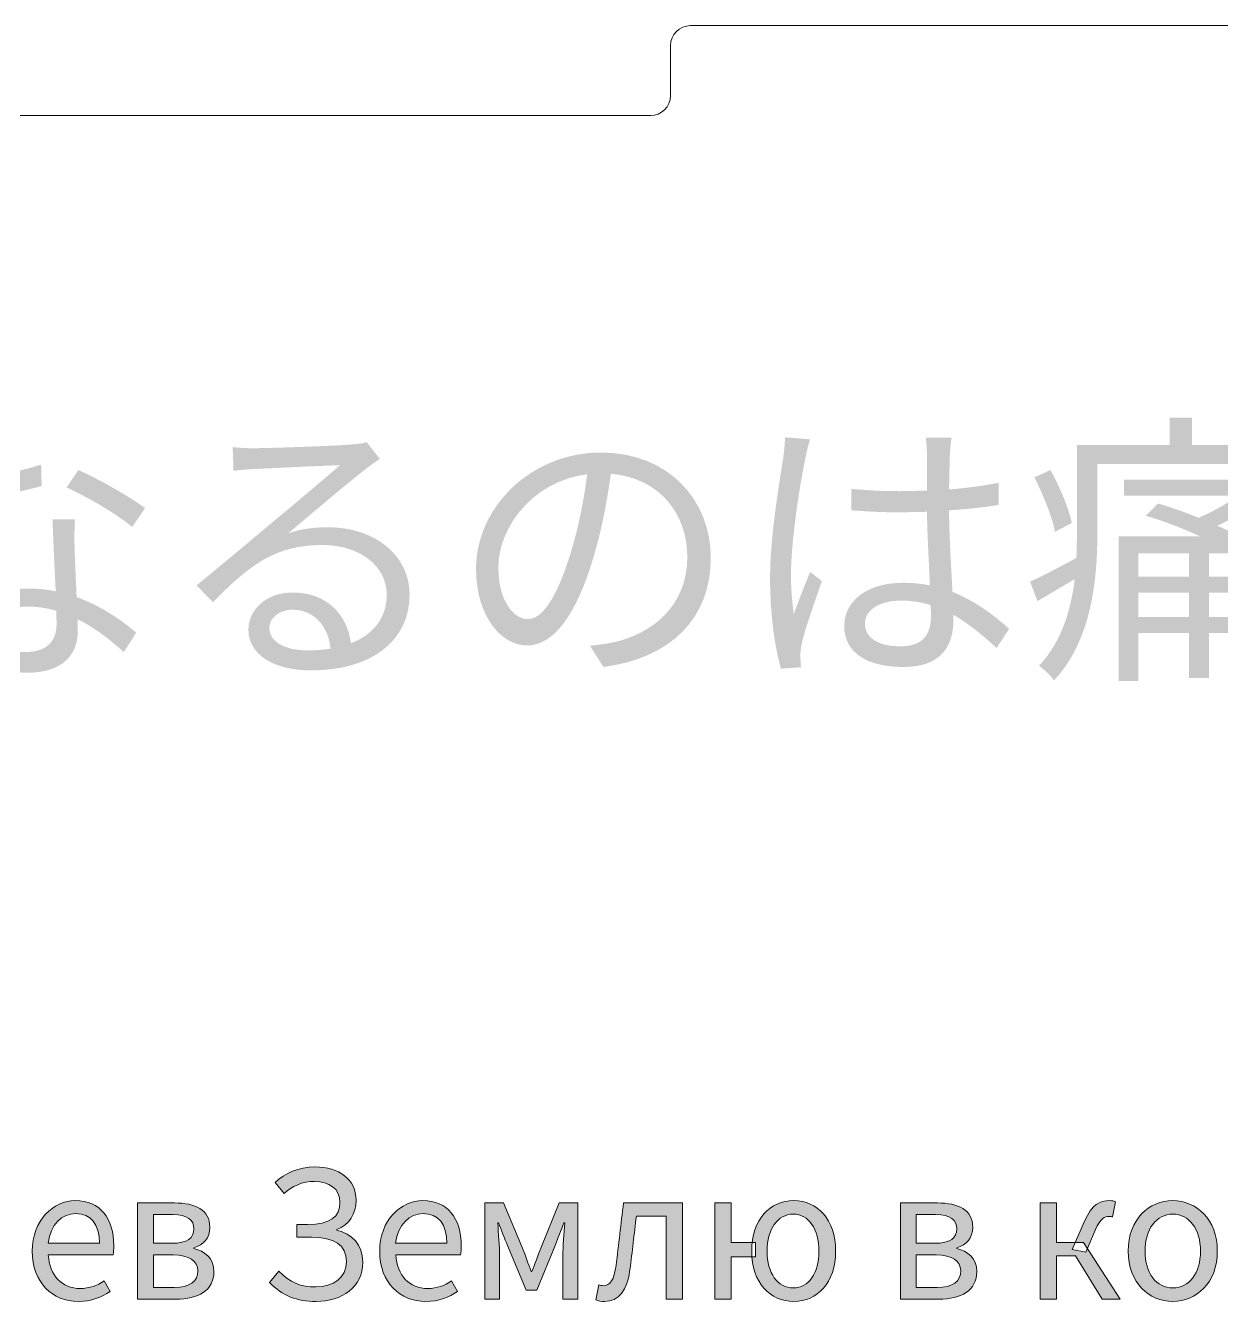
# Model space of a CAD drawing. Header units: millimetres. Extents: x -142 to 140, y -60 to 98.
# Drawn here: x -101.25 to -71.34, y 66.35 to 98.23 of the extents above; entities that cross this region are included whole.
import ezdxf

# ---------------------------------------------------------------- set-up
doc = ezdxf.new("R2010")
doc.units = ezdxf.units.MM
doc.header["$MEASUREMENT"] = 0
doc.layers.add('カット1(R255G0B0)', color=7, linetype='Continuous', lineweight=0)

# ---------------------------------------------------------------- blocks, each defined once
blk = doc.blocks.new('Block_1')
at = {"layer": 'カット1(R255G0B0)', "color": 5, "lineweight": 0, "true_color": 0x0000ff}
for points in [[(-84.638, 98.228), (-84.914, 98.228), (-85.138, 98.004), (-85.138, 97.728), (-85.138, 97.728), (-85.138, 97.728), (-85.138, 97.728)], [(-85.638, 95.978), (-85.362, 95.978), (-85.138, 96.202), (-85.138, 96.478), (-85.138, 96.478), (-85.138, 96.478), (-85.138, 96.478)]]:
    blk.add_open_spline(points, degree=3, knots=[0, 0, 0, 0, 1, 1, 1, 2, 2, 2, 2], dxfattribs=at)
for points in [[(-67.639, 98.23), (-67.639, 98.23), (-84.639, 98.23), (-84.639, 98.23)], [(-85.14, 97.73), (-85.14, 97.73), (-85.14, 96.48), (-85.14, 96.48)], [(-85.64, 95.98), (-85.64, 95.98), (-103.639, 95.98), (-103.639, 95.98)]]:
    blk.add_open_spline(points, degree=3, dxfattribs=at)
blk = doc.blocks.new('Block_3')
at = {"layer": 'カット1(R255G0B0)', "true_color": 0x000000, "transparency": 33554687}
h = blk.add_hatch(color=18, dxfattribs=at)
h.dxf.hatch_style = 2
edge = h.paths.add_edge_path()
edge.add_spline(control_points=[(-95.159, 66.819), (-95.159, 66.819), (-94.926, 67.102), (-94.926, 67.102), (-94.64, 66.817), (-94.373, 66.709), (-93.998, 66.709), (-93.576, 66.709), (-93.232, 66.935), (-93.232, 67.346), (-93.232, 67.761), (-93.552, 67.952), (-94.106, 67.952), (-94.106, 67.952), (-94.473, 67.952), (-94.473, 67.952), (-94.473, 67.952), (-94.473, 68.269), (-94.473, 68.269), (-94.473, 68.269), (-94.205, 68.269), (-94.205, 68.269), (-93.636, 68.269), (-93.399, 68.464), (-93.399, 68.826), (-93.399, 69.169), (-93.67, 69.346), (-94.034, 69.346), (-94.334, 69.346), (-94.596, 69.229), (-94.795, 69.044), (-94.795, 69.044), (-95.013, 69.319), (-95.013, 69.319), (-94.782, 69.549), (-94.419, 69.708), (-94.024, 69.708), (-93.414, 69.708), (-92.994, 69.397), (-92.994, 68.879), (-92.994, 68.535), (-93.166, 68.257), (-93.477, 68.147), (-93.477, 68.147), (-93.477, 68.127), (-93.477, 68.127), (-93.104, 68.051), (-92.827, 67.768), (-92.827, 67.327), (-92.827, 66.703), (-93.346, 66.347), (-93.994, 66.347), (-94.462, 66.347), (-94.831, 66.487), (-95.159, 66.819)], knot_values=[0, 0, 0, 0, 1, 1, 1, 2, 2, 2, 3, 3, 3, 4, 4, 4, 5, 5, 5, 6, 6, 6, 7, 7, 7, 8, 8, 8, 9, 9, 9, 10, 10, 10, 11, 11, 11, 12, 12, 12, 13, 13, 13, 14, 14, 14, 15, 15, 15, 16, 16, 16, 17, 17, 17, 18, 18, 18, 18], degree=3, periodic=0)
h = blk.add_hatch(color=18, dxfattribs=at)
h.dxf.hatch_style = 2
edge = h.paths.add_edge_path()
edge.add_spline(control_points=[(-99.407, 67.801), (-99.407, 68.282), (-99.624, 68.544), (-99.999, 68.544), (-100.337, 68.544), (-100.639, 68.272), (-100.688, 67.801), (-100.688, 67.801), (-99.407, 67.801), (-99.407, 67.801)], knot_values=[0, 0, 0, 0, 1, 1, 1, 2, 2, 2, 3, 3, 3, 3], degree=3, periodic=0)
edge = h.paths.add_edge_path()
edge.add_spline(control_points=[(-101.086, 67.604), (-101.086, 68.385), (-100.559, 68.867), (-100.006, 68.867), (-99.394, 68.867), (-99.048, 68.427), (-99.048, 67.74), (-99.048, 67.654), (-99.055, 67.569), (-99.067, 67.509), (-99.067, 67.509), (-100.684, 67.509), (-100.684, 67.509), (-100.655, 67.001), (-100.344, 66.671), (-99.886, 66.671), (-99.656, 66.671), (-99.466, 66.745), (-99.289, 66.862), (-99.289, 66.862), (-99.143, 66.596), (-99.143, 66.596), (-99.354, 66.458), (-99.609, 66.347), (-99.936, 66.347), (-100.576, 66.347), (-101.086, 66.815), (-101.086, 67.604)], knot_values=[0, 0, 0, 0, 1, 1, 1, 2, 2, 2, 3, 3, 3, 4, 4, 4, 5, 5, 5, 6, 6, 6, 7, 7, 7, 8, 8, 8, 9, 9, 9, 9], degree=3, periodic=0)
h = blk.add_hatch(color=18, dxfattribs=at)
h.dxf.hatch_style = 2
edge = h.paths.add_edge_path()
edge.add_spline(control_points=[(-97.541, 66.697), (-97.142, 66.697), (-96.949, 66.849), (-96.949, 67.117), (-96.949, 67.361), (-97.159, 67.509), (-97.566, 67.509), (-97.566, 67.509), (-98.059, 67.509), (-98.059, 67.509), (-98.059, 67.509), (-98.059, 66.697), (-98.059, 66.697), (-98.059, 66.697), (-97.541, 66.697), (-97.541, 66.697)], knot_values=[0, 0, 0, 0, 1, 1, 1, 2, 2, 2, 3, 3, 3, 4, 4, 4, 5, 5, 5, 5], degree=3, periodic=0)
edge = h.paths.add_edge_path()
edge.add_spline(control_points=[(-97.605, 67.801), (-97.203, 67.801), (-97.047, 67.938), (-97.047, 68.16), (-97.047, 68.385), (-97.204, 68.517), (-97.576, 68.517), (-97.576, 68.517), (-98.059, 68.517), (-98.059, 68.517), (-98.059, 68.517), (-98.059, 67.801), (-98.059, 67.801), (-98.059, 67.801), (-97.605, 67.801), (-97.605, 67.801)], knot_values=[0, 0, 0, 0, 1, 1, 1, 2, 2, 2, 3, 3, 3, 4, 4, 4, 5, 5, 5, 5], degree=3, periodic=0)
edge = h.paths.add_edge_path()
edge.add_spline(control_points=[(-98.458, 68.808), (-98.458, 68.808), (-97.533, 68.808), (-97.533, 68.808), (-97.009, 68.808), (-96.649, 68.636), (-96.649, 68.199), (-96.649, 67.933), (-96.802, 67.76), (-97.049, 67.685), (-97.049, 67.685), (-97.049, 67.669), (-97.049, 67.669), (-96.779, 67.606), (-96.548, 67.437), (-96.548, 67.093), (-96.548, 66.616), (-96.94, 66.406), (-97.495, 66.406), (-97.495, 66.406), (-98.458, 66.406), (-98.458, 66.406), (-98.458, 66.406), (-98.458, 68.808), (-98.458, 68.808)], knot_values=[0, 0, 0, 0, 1, 1, 1, 2, 2, 2, 3, 3, 3, 4, 4, 4, 5, 5, 5, 6, 6, 6, 7, 7, 7, 8, 8, 8, 8], degree=3, periodic=0)
h = blk.add_hatch(color=18, dxfattribs=at)
h.dxf.hatch_style = 2
edge = h.paths.add_edge_path()
edge.add_spline(control_points=[(-90.725, 67.801), (-90.725, 68.282), (-90.941, 68.544), (-91.317, 68.544), (-91.654, 68.544), (-91.956, 68.272), (-92.006, 67.801), (-92.006, 67.801), (-90.725, 67.801), (-90.725, 67.801)], knot_values=[0, 0, 0, 0, 1, 1, 1, 2, 2, 2, 3, 3, 3, 3], degree=3, periodic=0)
edge = h.paths.add_edge_path()
edge.add_spline(control_points=[(-92.404, 67.604), (-92.404, 68.385), (-91.877, 68.867), (-91.324, 68.867), (-90.711, 68.867), (-90.365, 68.427), (-90.365, 67.74), (-90.365, 67.654), (-90.373, 67.569), (-90.384, 67.509), (-90.384, 67.509), (-92.002, 67.509), (-92.002, 67.509), (-91.973, 67.001), (-91.662, 66.671), (-91.204, 66.671), (-90.973, 66.671), (-90.784, 66.745), (-90.606, 66.862), (-90.606, 66.862), (-90.46, 66.596), (-90.46, 66.596), (-90.671, 66.458), (-90.927, 66.347), (-91.254, 66.347), (-91.894, 66.347), (-92.404, 66.815), (-92.404, 67.604)], knot_values=[0, 0, 0, 0, 1, 1, 1, 2, 2, 2, 3, 3, 3, 4, 4, 4, 5, 5, 5, 6, 6, 6, 7, 7, 7, 8, 8, 8, 9, 9, 9, 9], degree=3, periodic=0)
h = blk.add_hatch(color=18, dxfattribs=at)
h.dxf.hatch_style = 2
edge = h.paths.add_edge_path()
edge.add_spline(control_points=[(-89.776, 68.808), (-89.776, 68.808), (-89.307, 68.808), (-89.307, 68.808), (-89.307, 68.808), (-88.835, 67.683), (-88.835, 67.683), (-88.763, 67.483), (-88.689, 67.289), (-88.62, 67.096), (-88.62, 67.096), (-88.601, 67.096), (-88.601, 67.096), (-88.526, 67.289), (-88.447, 67.483), (-88.38, 67.683), (-88.38, 67.683), (-87.923, 68.808), (-87.923, 68.808), (-87.923, 68.808), (-87.457, 68.808), (-87.457, 68.808), (-87.457, 68.808), (-87.457, 66.406), (-87.457, 66.406), (-87.457, 66.406), (-87.827, 66.406), (-87.827, 66.406), (-87.827, 66.406), (-87.827, 67.485), (-87.827, 67.485), (-87.827, 67.698), (-87.798, 68.064), (-87.781, 68.313), (-87.781, 68.313), (-87.801, 68.313), (-87.801, 68.313), (-87.87, 68.123), (-87.954, 67.924), (-88.023, 67.744), (-88.023, 67.744), (-88.478, 66.632), (-88.478, 66.632), (-88.478, 66.632), (-88.748, 66.632), (-88.748, 66.632), (-88.748, 66.632), (-89.212, 67.744), (-89.212, 67.744), (-89.282, 67.924), (-89.365, 68.127), (-89.435, 68.313), (-89.435, 68.313), (-89.454, 68.313), (-89.454, 68.313), (-89.437, 68.064), (-89.409, 67.698), (-89.409, 67.485), (-89.409, 67.485), (-89.409, 66.406), (-89.409, 66.406), (-89.409, 66.406), (-89.776, 66.406), (-89.776, 66.406), (-89.776, 66.406), (-89.776, 68.808), (-89.776, 68.808)], knot_values=[0, 0, 0, 0, 1, 1, 1, 2, 2, 2, 3, 3, 3, 4, 4, 4, 5, 5, 5, 6, 6, 6, 7, 7, 7, 8, 8, 8, 9, 9, 9, 10, 10, 10, 11, 11, 11, 12, 12, 12, 13, 13, 13, 14, 14, 14, 15, 15, 15, 16, 16, 16, 17, 17, 17, 18, 18, 18, 19, 19, 19, 20, 20, 20, 21, 21, 21, 22, 22, 22, 22], degree=3, periodic=0)
h = blk.add_hatch(color=18, dxfattribs=at)
h.dxf.hatch_style = 2
edge = h.paths.add_edge_path()
edge.add_spline(control_points=[(-87.004, 66.387), (-87.004, 66.387), (-86.928, 66.761), (-86.928, 66.761), (-86.894, 66.751), (-86.861, 66.741), (-86.818, 66.741), (-86.649, 66.741), (-86.54, 66.895), (-86.498, 67.249), (-86.433, 67.769), (-86.373, 68.287), (-86.313, 68.808), (-86.313, 68.808), (-84.838, 68.808), (-84.838, 68.808), (-84.838, 68.808), (-84.838, 66.406), (-84.838, 66.406), (-84.838, 66.406), (-85.244, 66.406), (-85.244, 66.406), (-85.244, 66.406), (-85.244, 68.477), (-85.244, 68.477), (-85.244, 68.477), (-85.991, 68.477), (-85.991, 68.477), (-86.043, 68.035), (-86.095, 67.589), (-86.15, 67.148), (-86.219, 66.613), (-86.432, 66.347), (-86.786, 66.347), (-86.875, 66.347), (-86.936, 66.36), (-87.004, 66.387)], knot_values=[0, 0, 0, 0, 1, 1, 1, 2, 2, 2, 3, 3, 3, 4, 4, 4, 5, 5, 5, 6, 6, 6, 7, 7, 7, 8, 8, 8, 9, 9, 9, 10, 10, 10, 11, 11, 11, 12, 12, 12, 12], degree=3, periodic=0)
h = blk.add_hatch(color=18, dxfattribs=at)
h.dxf.hatch_style = 2
edge = h.paths.add_edge_path()
edge.add_spline(control_points=[(-81.431, 67.604), (-81.431, 68.154), (-81.676, 68.529), (-82.07, 68.529), (-82.462, 68.529), (-82.724, 68.154), (-82.724, 67.604), (-82.724, 67.053), (-82.462, 66.685), (-82.07, 66.685), (-81.676, 66.685), (-81.431, 67.053), (-81.431, 67.604)], knot_values=[0, 0, 0, 0, 1, 1, 1, 2, 2, 2, 3, 3, 3, 4, 4, 4, 4], degree=3, periodic=0)
edge = h.paths.add_edge_path()
edge.add_spline(control_points=[(-83.109, 67.604), (-83.109, 68.398), (-82.652, 68.867), (-82.052, 68.867), (-81.475, 68.867), (-81.011, 68.405), (-81.011, 67.604), (-81.011, 66.809), (-81.475, 66.347), (-82.052, 66.347), (-82.652, 66.347), (-83.109, 66.816), (-83.109, 67.604)], knot_values=[0, 0, 0, 0, 1, 1, 1, 2, 2, 2, 3, 3, 3, 4, 4, 4, 4], degree=3, periodic=0)
edge = h.paths.add_edge_path()
edge.add_spline(control_points=[(-84.027, 68.808), (-84.027, 68.808), (-83.62, 68.808), (-83.62, 68.808), (-83.62, 68.808), (-83.62, 67.82), (-83.62, 67.82), (-83.62, 67.82), (-83.013, 67.82), (-83.013, 67.82), (-83.013, 67.82), (-83.013, 67.46), (-83.013, 67.46), (-83.013, 67.46), (-83.62, 67.46), (-83.62, 67.46), (-83.62, 67.46), (-83.62, 66.406), (-83.62, 66.406), (-83.62, 66.406), (-84.027, 66.406), (-84.027, 66.406), (-84.027, 66.406), (-84.027, 68.808), (-84.027, 68.808)], knot_values=[0, 0, 0, 0, 1, 1, 1, 2, 2, 2, 3, 3, 3, 4, 4, 4, 5, 5, 5, 6, 6, 6, 7, 7, 7, 8, 8, 8, 8], degree=3, periodic=0)
h = blk.add_hatch(color=18, dxfattribs=at)
h.dxf.hatch_style = 2
edge = h.paths.add_edge_path()
edge.add_spline(control_points=[(-78.477, 66.697), (-78.078, 66.697), (-77.886, 66.849), (-77.886, 67.117), (-77.886, 67.361), (-78.095, 67.509), (-78.502, 67.509), (-78.502, 67.509), (-78.995, 67.509), (-78.995, 67.509), (-78.995, 67.509), (-78.995, 66.697), (-78.995, 66.697), (-78.995, 66.697), (-78.477, 66.697), (-78.477, 66.697)], knot_values=[0, 0, 0, 0, 1, 1, 1, 2, 2, 2, 3, 3, 3, 4, 4, 4, 5, 5, 5, 5], degree=3, periodic=0)
edge = h.paths.add_edge_path()
edge.add_spline(control_points=[(-78.542, 67.801), (-78.139, 67.801), (-77.984, 67.938), (-77.984, 68.16), (-77.984, 68.385), (-78.14, 68.517), (-78.512, 68.517), (-78.512, 68.517), (-78.995, 68.517), (-78.995, 68.517), (-78.995, 68.517), (-78.995, 67.801), (-78.995, 67.801), (-78.995, 67.801), (-78.542, 67.801), (-78.542, 67.801)], knot_values=[0, 0, 0, 0, 1, 1, 1, 2, 2, 2, 3, 3, 3, 4, 4, 4, 5, 5, 5, 5], degree=3, periodic=0)
edge = h.paths.add_edge_path()
edge.add_spline(control_points=[(-79.394, 68.808), (-79.394, 68.808), (-78.47, 68.808), (-78.47, 68.808), (-77.945, 68.808), (-77.585, 68.636), (-77.585, 68.199), (-77.585, 67.933), (-77.738, 67.76), (-77.985, 67.685), (-77.985, 67.685), (-77.985, 67.669), (-77.985, 67.669), (-77.715, 67.606), (-77.484, 67.437), (-77.484, 67.093), (-77.484, 66.616), (-77.876, 66.406), (-78.432, 66.406), (-78.432, 66.406), (-79.394, 66.406), (-79.394, 66.406), (-79.394, 66.406), (-79.394, 68.808), (-79.394, 68.808)], knot_values=[0, 0, 0, 0, 1, 1, 1, 2, 2, 2, 3, 3, 3, 4, 4, 4, 5, 5, 5, 6, 6, 6, 7, 7, 7, 8, 8, 8, 8], degree=3, periodic=0)
h = blk.add_hatch(color=18, dxfattribs=at)
h.dxf.hatch_style = 2
edge = h.paths.add_edge_path()
edge.add_spline(control_points=[(-75.105, 67.645), (-75.105, 67.645), (-74.791, 68.353), (-74.791, 68.353), (-74.606, 68.775), (-74.421, 68.867), (-74.16, 68.867), (-74.11, 68.867), (-74.056, 68.857), (-74.018, 68.84), (-74.018, 68.84), (-74.09, 68.459), (-74.09, 68.459), (-74.12, 68.469), (-74.136, 68.473), (-74.17, 68.473), (-74.295, 68.473), (-74.395, 68.428), (-74.517, 68.143), (-74.517, 68.143), (-74.76, 67.577), (-74.76, 67.577), (-74.76, 67.577), (-75.105, 67.645), (-75.105, 67.645)], knot_values=[0, 0, 0, 0, 1, 1, 1, 2, 2, 2, 3, 3, 3, 4, 4, 4, 5, 5, 5, 6, 6, 6, 7, 7, 7, 8, 8, 8, 8], degree=3, periodic=0)
edge = h.paths.add_edge_path()
edge.add_spline(control_points=[(-75.898, 68.808), (-75.898, 68.808), (-75.491, 68.808), (-75.491, 68.808), (-75.491, 68.808), (-75.491, 67.819), (-75.491, 67.819), (-75.491, 67.819), (-74.816, 67.819), (-74.816, 67.819), (-74.816, 67.819), (-73.904, 66.406), (-73.904, 66.406), (-73.904, 66.406), (-74.352, 66.406), (-74.352, 66.406), (-74.352, 66.406), (-75.02, 67.488), (-75.02, 67.488), (-75.02, 67.488), (-75.491, 67.488), (-75.491, 67.488), (-75.491, 67.488), (-75.491, 66.406), (-75.491, 66.406), (-75.491, 66.406), (-75.898, 66.406), (-75.898, 66.406), (-75.898, 66.406), (-75.898, 68.808), (-75.898, 68.808)], knot_values=[0, 0, 0, 0, 1, 1, 1, 2, 2, 2, 3, 3, 3, 4, 4, 4, 5, 5, 5, 6, 6, 6, 7, 7, 7, 8, 8, 8, 9, 9, 9, 10, 10, 10, 10], degree=3, periodic=0)
h = blk.add_hatch(color=18, dxfattribs=at)
h.dxf.hatch_style = 2
edge = h.paths.add_edge_path()
edge.add_spline(control_points=[(-71.894, 67.604), (-71.894, 68.154), (-72.174, 68.529), (-72.587, 68.529), (-73.001, 68.529), (-73.28, 68.154), (-73.28, 67.604), (-73.28, 67.053), (-73.001, 66.685), (-72.587, 66.685), (-72.174, 66.685), (-71.894, 67.053), (-71.894, 67.604)], knot_values=[0, 0, 0, 0, 1, 1, 1, 2, 2, 2, 3, 3, 3, 4, 4, 4, 4], degree=3, periodic=0)
edge = h.paths.add_edge_path()
edge.add_spline(control_points=[(-73.7, 67.604), (-73.7, 68.405), (-73.176, 68.867), (-72.587, 68.867), (-71.999, 68.867), (-71.474, 68.405), (-71.474, 67.604), (-71.474, 66.809), (-71.999, 66.347), (-72.587, 66.347), (-73.176, 66.347), (-73.7, 66.809), (-73.7, 67.604)], knot_values=[0, 0, 0, 0, 1, 1, 1, 2, 2, 2, 3, 3, 3, 4, 4, 4, 4], degree=3, periodic=0)
at = {"layer": 'カット1(R255G0B0)'}
for points, knots in [([(-95.159, 66.819), (-95.159, 66.819), (-94.926, 67.102), (-94.926, 67.102), (-94.64, 66.817), (-94.373, 66.709), (-93.998, 66.709), (-93.576, 66.709), (-93.232, 66.935), (-93.232, 67.346), (-93.232, 67.761), (-93.552, 67.952), (-94.106, 67.952), (-94.106, 67.952), (-94.473, 67.952), (-94.473, 67.952), (-94.473, 67.952), (-94.473, 68.269), (-94.473, 68.269), (-94.473, 68.269), (-94.205, 68.269), (-94.205, 68.269), (-93.636, 68.269), (-93.399, 68.464), (-93.399, 68.826), (-93.399, 69.169), (-93.67, 69.346), (-94.034, 69.346), (-94.334, 69.346), (-94.596, 69.229), (-94.795, 69.044), (-94.795, 69.044), (-95.013, 69.319), (-95.013, 69.319), (-94.782, 69.549), (-94.419, 69.708), (-94.024, 69.708), (-93.414, 69.708), (-92.994, 69.397), (-92.994, 68.879), (-92.994, 68.535), (-93.166, 68.257), (-93.477, 68.147), (-93.477, 68.147), (-93.477, 68.127), (-93.477, 68.127), (-93.104, 68.051), (-92.827, 67.768), (-92.827, 67.327), (-92.827, 66.703), (-93.346, 66.347), (-93.994, 66.347), (-94.462, 66.347), (-94.831, 66.487), (-95.159, 66.819)], [0, 0, 0, 0, 1, 1, 1, 2, 2, 2, 3, 3, 3, 4, 4, 4, 5, 5, 5, 6, 6, 6, 7, 7, 7, 8, 8, 8, 9, 9, 9, 10, 10, 10, 11, 11, 11, 12, 12, 12, 13, 13, 13, 14, 14, 14, 15, 15, 15, 16, 16, 16, 17, 17, 17, 18, 18, 18, 18]), ([(-101.086, 67.604), (-101.086, 68.385), (-100.559, 68.867), (-100.006, 68.867), (-99.394, 68.867), (-99.048, 68.427), (-99.048, 67.74), (-99.048, 67.654), (-99.055, 67.569), (-99.067, 67.509), (-99.067, 67.509), (-100.684, 67.509), (-100.684, 67.509), (-100.655, 67.001), (-100.344, 66.671), (-99.886, 66.671), (-99.656, 66.671), (-99.466, 66.745), (-99.289, 66.862), (-99.289, 66.862), (-99.143, 66.596), (-99.143, 66.596), (-99.354, 66.458), (-99.609, 66.347), (-99.936, 66.347), (-100.576, 66.347), (-101.086, 66.815), (-101.086, 67.604)], [0, 0, 0, 0, 1, 1, 1, 2, 2, 2, 3, 3, 3, 4, 4, 4, 5, 5, 5, 6, 6, 6, 7, 7, 7, 8, 8, 8, 9, 9, 9, 9]), ([(-98.458, 68.808), (-98.458, 68.808), (-97.533, 68.808), (-97.533, 68.808), (-97.009, 68.808), (-96.649, 68.636), (-96.649, 68.199), (-96.649, 67.933), (-96.802, 67.76), (-97.049, 67.685), (-97.049, 67.685), (-97.049, 67.669), (-97.049, 67.669), (-96.779, 67.606), (-96.548, 67.437), (-96.548, 67.093), (-96.548, 66.616), (-96.94, 66.406), (-97.495, 66.406), (-97.495, 66.406), (-98.458, 66.406), (-98.458, 66.406), (-98.458, 66.406), (-98.458, 68.808), (-98.458, 68.808)], [0, 0, 0, 0, 1, 1, 1, 2, 2, 2, 3, 3, 3, 4, 4, 4, 5, 5, 5, 6, 6, 6, 7, 7, 7, 8, 8, 8, 8]), ([(-92.404, 67.604), (-92.404, 68.385), (-91.877, 68.867), (-91.324, 68.867), (-90.711, 68.867), (-90.365, 68.427), (-90.365, 67.74), (-90.365, 67.654), (-90.373, 67.569), (-90.384, 67.509), (-90.384, 67.509), (-92.002, 67.509), (-92.002, 67.509), (-91.973, 67.001), (-91.662, 66.671), (-91.204, 66.671), (-90.973, 66.671), (-90.784, 66.745), (-90.606, 66.862), (-90.606, 66.862), (-90.46, 66.596), (-90.46, 66.596), (-90.671, 66.458), (-90.927, 66.347), (-91.254, 66.347), (-91.894, 66.347), (-92.404, 66.815), (-92.404, 67.604)], [0, 0, 0, 0, 1, 1, 1, 2, 2, 2, 3, 3, 3, 4, 4, 4, 5, 5, 5, 6, 6, 6, 7, 7, 7, 8, 8, 8, 9, 9, 9, 9]), ([(-89.776, 68.808), (-89.776, 68.808), (-89.307, 68.808), (-89.307, 68.808), (-89.307, 68.808), (-88.835, 67.683), (-88.835, 67.683), (-88.763, 67.483), (-88.689, 67.289), (-88.62, 67.096), (-88.62, 67.096), (-88.601, 67.096), (-88.601, 67.096), (-88.526, 67.289), (-88.447, 67.483), (-88.38, 67.683), (-88.38, 67.683), (-87.923, 68.808), (-87.923, 68.808), (-87.923, 68.808), (-87.457, 68.808), (-87.457, 68.808), (-87.457, 68.808), (-87.457, 66.406), (-87.457, 66.406), (-87.457, 66.406), (-87.827, 66.406), (-87.827, 66.406), (-87.827, 66.406), (-87.827, 67.485), (-87.827, 67.485), (-87.827, 67.698), (-87.798, 68.064), (-87.781, 68.313), (-87.781, 68.313), (-87.801, 68.313), (-87.801, 68.313), (-87.87, 68.123), (-87.954, 67.924), (-88.023, 67.744), (-88.023, 67.744), (-88.478, 66.632), (-88.478, 66.632), (-88.478, 66.632), (-88.748, 66.632), (-88.748, 66.632), (-88.748, 66.632), (-89.212, 67.744), (-89.212, 67.744), (-89.282, 67.924), (-89.365, 68.127), (-89.435, 68.313), (-89.435, 68.313), (-89.454, 68.313), (-89.454, 68.313), (-89.437, 68.064), (-89.409, 67.698), (-89.409, 67.485), (-89.409, 67.485), (-89.409, 66.406), (-89.409, 66.406), (-89.409, 66.406), (-89.776, 66.406), (-89.776, 66.406), (-89.776, 66.406), (-89.776, 68.808), (-89.776, 68.808)], [0, 0, 0, 0, 1, 1, 1, 2, 2, 2, 3, 3, 3, 4, 4, 4, 5, 5, 5, 6, 6, 6, 7, 7, 7, 8, 8, 8, 9, 9, 9, 10, 10, 10, 11, 11, 11, 12, 12, 12, 13, 13, 13, 14, 14, 14, 15, 15, 15, 16, 16, 16, 17, 17, 17, 18, 18, 18, 19, 19, 19, 20, 20, 20, 21, 21, 21, 22, 22, 22, 22]), ([(-87.004, 66.387), (-87.004, 66.387), (-86.928, 66.761), (-86.928, 66.761), (-86.894, 66.751), (-86.861, 66.741), (-86.818, 66.741), (-86.649, 66.741), (-86.54, 66.895), (-86.498, 67.249), (-86.433, 67.769), (-86.373, 68.287), (-86.313, 68.808), (-86.313, 68.808), (-84.838, 68.808), (-84.838, 68.808), (-84.838, 68.808), (-84.838, 66.406), (-84.838, 66.406), (-84.838, 66.406), (-85.244, 66.406), (-85.244, 66.406), (-85.244, 66.406), (-85.244, 68.477), (-85.244, 68.477), (-85.244, 68.477), (-85.991, 68.477), (-85.991, 68.477), (-86.043, 68.035), (-86.095, 67.589), (-86.15, 67.148), (-86.219, 66.613), (-86.432, 66.347), (-86.786, 66.347), (-86.875, 66.347), (-86.936, 66.36), (-87.004, 66.387)], [0, 0, 0, 0, 1, 1, 1, 2, 2, 2, 3, 3, 3, 4, 4, 4, 5, 5, 5, 6, 6, 6, 7, 7, 7, 8, 8, 8, 9, 9, 9, 10, 10, 10, 11, 11, 11, 12, 12, 12, 12]), ([(-84.027, 68.808), (-84.027, 68.808), (-83.62, 68.808), (-83.62, 68.808), (-83.62, 68.808), (-83.62, 67.82), (-83.62, 67.82), (-83.62, 67.82), (-83.013, 67.82), (-83.013, 67.82), (-83.013, 67.82), (-83.013, 67.46), (-83.013, 67.46), (-83.013, 67.46), (-83.62, 67.46), (-83.62, 67.46), (-83.62, 67.46), (-83.62, 66.406), (-83.62, 66.406), (-83.62, 66.406), (-84.027, 66.406), (-84.027, 66.406), (-84.027, 66.406), (-84.027, 68.808), (-84.027, 68.808)], [0, 0, 0, 0, 1, 1, 1, 2, 2, 2, 3, 3, 3, 4, 4, 4, 5, 5, 5, 6, 6, 6, 7, 7, 7, 8, 8, 8, 8]), ([(-83.109, 67.604), (-83.109, 68.398), (-82.652, 68.867), (-82.052, 68.867), (-81.475, 68.867), (-81.011, 68.405), (-81.011, 67.604), (-81.011, 66.809), (-81.475, 66.347), (-82.052, 66.347), (-82.652, 66.347), (-83.109, 66.816), (-83.109, 67.604)], [0, 0, 0, 0, 1, 1, 1, 2, 2, 2, 3, 3, 3, 4, 4, 4, 4]), ([(-79.394, 68.808), (-79.394, 68.808), (-78.47, 68.808), (-78.47, 68.808), (-77.945, 68.808), (-77.585, 68.636), (-77.585, 68.199), (-77.585, 67.933), (-77.738, 67.76), (-77.985, 67.685), (-77.985, 67.685), (-77.985, 67.669), (-77.985, 67.669), (-77.715, 67.606), (-77.484, 67.437), (-77.484, 67.093), (-77.484, 66.616), (-77.876, 66.406), (-78.432, 66.406), (-78.432, 66.406), (-79.394, 66.406), (-79.394, 66.406), (-79.394, 66.406), (-79.394, 68.808), (-79.394, 68.808)], [0, 0, 0, 0, 1, 1, 1, 2, 2, 2, 3, 3, 3, 4, 4, 4, 5, 5, 5, 6, 6, 6, 7, 7, 7, 8, 8, 8, 8]), ([(-75.898, 68.808), (-75.898, 68.808), (-75.491, 68.808), (-75.491, 68.808), (-75.491, 68.808), (-75.491, 67.819), (-75.491, 67.819), (-75.491, 67.819), (-74.816, 67.819), (-74.816, 67.819), (-74.816, 67.819), (-73.904, 66.406), (-73.904, 66.406), (-73.904, 66.406), (-74.352, 66.406), (-74.352, 66.406), (-74.352, 66.406), (-75.02, 67.488), (-75.02, 67.488), (-75.02, 67.488), (-75.491, 67.488), (-75.491, 67.488), (-75.491, 67.488), (-75.491, 66.406), (-75.491, 66.406), (-75.491, 66.406), (-75.898, 66.406), (-75.898, 66.406), (-75.898, 66.406), (-75.898, 68.808), (-75.898, 68.808)], [0, 0, 0, 0, 1, 1, 1, 2, 2, 2, 3, 3, 3, 4, 4, 4, 5, 5, 5, 6, 6, 6, 7, 7, 7, 8, 8, 8, 9, 9, 9, 10, 10, 10, 10]), ([(-75.105, 67.645), (-75.105, 67.645), (-74.791, 68.353), (-74.791, 68.353), (-74.606, 68.775), (-74.421, 68.867), (-74.16, 68.867), (-74.11, 68.867), (-74.056, 68.857), (-74.018, 68.84), (-74.018, 68.84), (-74.09, 68.459), (-74.09, 68.459), (-74.12, 68.469), (-74.136, 68.473), (-74.17, 68.473), (-74.295, 68.473), (-74.395, 68.428), (-74.517, 68.143), (-74.517, 68.143), (-74.76, 67.577), (-74.76, 67.577), (-74.76, 67.577), (-75.105, 67.645), (-75.105, 67.645)], [0, 0, 0, 0, 1, 1, 1, 2, 2, 2, 3, 3, 3, 4, 4, 4, 5, 5, 5, 6, 6, 6, 7, 7, 7, 8, 8, 8, 8]), ([(-73.7, 67.604), (-73.7, 68.405), (-73.176, 68.867), (-72.587, 68.867), (-71.999, 68.867), (-71.474, 68.405), (-71.474, 67.604), (-71.474, 66.809), (-71.999, 66.347), (-72.587, 66.347), (-73.176, 66.347), (-73.7, 66.809), (-73.7, 67.604)], [0, 0, 0, 0, 1, 1, 1, 2, 2, 2, 3, 3, 3, 4, 4, 4, 4]), ([(-99.407, 67.801), (-99.407, 68.282), (-99.624, 68.544), (-99.999, 68.544), (-100.337, 68.544), (-100.639, 68.272), (-100.688, 67.801), (-100.688, 67.801), (-99.407, 67.801), (-99.407, 67.801)], [0, 0, 0, 0, 1, 1, 1, 2, 2, 2, 3, 3, 3, 3]), ([(-97.605, 67.801), (-97.203, 67.801), (-97.047, 67.938), (-97.047, 68.16), (-97.047, 68.385), (-97.204, 68.517), (-97.576, 68.517), (-97.576, 68.517), (-98.059, 68.517), (-98.059, 68.517), (-98.059, 68.517), (-98.059, 67.801), (-98.059, 67.801), (-98.059, 67.801), (-97.605, 67.801), (-97.605, 67.801)], [0, 0, 0, 0, 1, 1, 1, 2, 2, 2, 3, 3, 3, 4, 4, 4, 5, 5, 5, 5]), ([(-90.725, 67.801), (-90.725, 68.282), (-90.941, 68.544), (-91.317, 68.544), (-91.654, 68.544), (-91.956, 68.272), (-92.006, 67.801), (-92.006, 67.801), (-90.725, 67.801), (-90.725, 67.801)], [0, 0, 0, 0, 1, 1, 1, 2, 2, 2, 3, 3, 3, 3]), ([(-81.431, 67.604), (-81.431, 68.154), (-81.676, 68.529), (-82.07, 68.529), (-82.462, 68.529), (-82.724, 68.154), (-82.724, 67.604), (-82.724, 67.053), (-82.462, 66.685), (-82.07, 66.685), (-81.676, 66.685), (-81.431, 67.053), (-81.431, 67.604)], [0, 0, 0, 0, 1, 1, 1, 2, 2, 2, 3, 3, 3, 4, 4, 4, 4]), ([(-78.542, 67.801), (-78.139, 67.801), (-77.984, 67.938), (-77.984, 68.16), (-77.984, 68.385), (-78.14, 68.517), (-78.512, 68.517), (-78.512, 68.517), (-78.995, 68.517), (-78.995, 68.517), (-78.995, 68.517), (-78.995, 67.801), (-78.995, 67.801), (-78.995, 67.801), (-78.542, 67.801), (-78.542, 67.801)], [0, 0, 0, 0, 1, 1, 1, 2, 2, 2, 3, 3, 3, 4, 4, 4, 5, 5, 5, 5]), ([(-71.894, 67.604), (-71.894, 68.154), (-72.174, 68.529), (-72.587, 68.529), (-73.001, 68.529), (-73.28, 68.154), (-73.28, 67.604), (-73.28, 67.053), (-73.001, 66.685), (-72.587, 66.685), (-72.174, 66.685), (-71.894, 67.053), (-71.894, 67.604)], [0, 0, 0, 0, 1, 1, 1, 2, 2, 2, 3, 3, 3, 4, 4, 4, 4]), ([(-97.541, 66.697), (-97.142, 66.697), (-96.949, 66.849), (-96.949, 67.117), (-96.949, 67.361), (-97.159, 67.509), (-97.566, 67.509), (-97.566, 67.509), (-98.059, 67.509), (-98.059, 67.509), (-98.059, 67.509), (-98.059, 66.697), (-98.059, 66.697), (-98.059, 66.697), (-97.541, 66.697), (-97.541, 66.697)], [0, 0, 0, 0, 1, 1, 1, 2, 2, 2, 3, 3, 3, 4, 4, 4, 5, 5, 5, 5]), ([(-78.477, 66.697), (-78.078, 66.697), (-77.886, 66.849), (-77.886, 67.117), (-77.886, 67.361), (-78.095, 67.509), (-78.502, 67.509), (-78.502, 67.509), (-78.995, 67.509), (-78.995, 67.509), (-78.995, 67.509), (-78.995, 66.697), (-78.995, 66.697), (-78.995, 66.697), (-78.477, 66.697), (-78.477, 66.697)], [0, 0, 0, 0, 1, 1, 1, 2, 2, 2, 3, 3, 3, 4, 4, 4, 5, 5, 5, 5])]:
    blk.add_open_spline(points, degree=3, knots=knots, dxfattribs=at)
blk = doc.blocks.new('Block_2')
at = {"layer": 'カット1(R255G0B0)'}
blk.add_blockref('Block_3', (0, 0), dxfattribs=at)
blk = doc.blocks.new('Block_0')
at = {"layer": 'カット1(R255G0B0)'}
for name in ['Block_1', 'Block_2']:
    blk.add_blockref(name, (0, 0), dxfattribs=at)
at = {"layer": 'カット1(R255G0B0)', "insert": (-126.398, 81.851), "char_height": 0.2, "attachment_point": 7}
blk.add_mtext('\\C18;\\c0;\\FKozGoPr6N-Regular|b0|i0|c128;\\H5.245100;\\W1.000000;一人になるのは痛えのより辛え！', dxfattribs=at)

msp = doc.modelspace()

# ---------------------------------------------------------------- block references
at = {"layer": 'カット1(R255G0B0)'}
msp.add_blockref('Block_0', (0, 0), dxfattribs=at)

doc.saveas('drawing.dxf')
